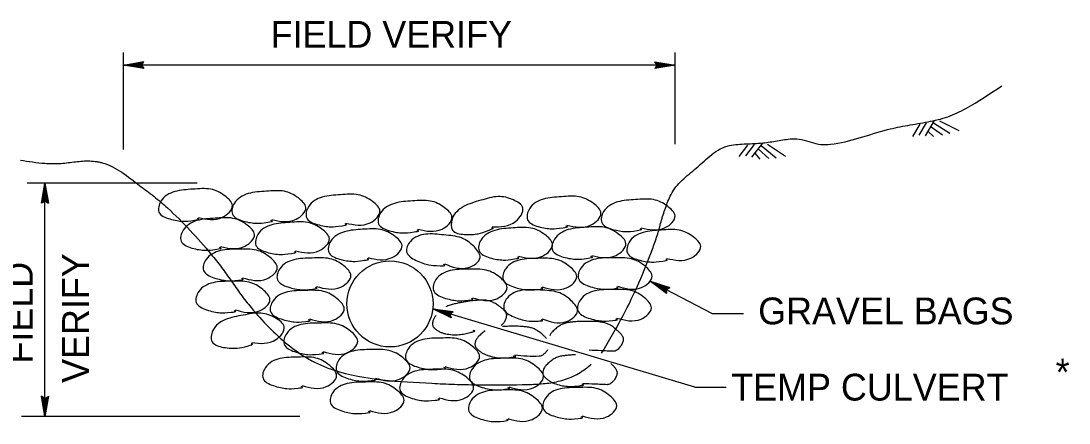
# Model space of a CAD drawing. Extents: x 0 to 2.83, y 0 to 1.83.
# Drawn here: x 1.1594 to 1.6149, y 0.5468 to 0.7218 of the extents above; entities that cross this region are included whole.
import ezdxf

# ---------------------------------------------------------------- set-up
doc = ezdxf.new("R2010")
doc.units = 0
for name, color, linetype in [('212 Leaders and Dim Lines', 7, 'Continuous'), ('214 Text and Titles', 7, 'Continuous'), ('224 Existing Steel', 7, 'Continuous'), ('237 Major Contours', 7, 'Continuous'), ('243 Existing Concrete', 7, 'Continuous'), ('245 Existing Concrete', 7, 'Continuous')]:
    doc.layers.add(name, color=color, linetype=linetype)

msp = doc.modelspace()

# ---------------------------------------------------------------- linework, layer by layer
at = {"layer": '212 Leaders and Dim Lines'}
for p, q in [((1.20404, 0.66586), (1.20404, 0.70805)), ((1.4437, 0.66817), (1.4437, 0.70805)), ((1.20404, 0.70262), (1.21284, 0.70409)), ((1.20404, 0.70262), (1.21284, 0.70409)), ((1.20404, 0.70262), (1.21261, 0.70372)), ((1.20404, 0.70262), (1.21261, 0.70372)), ((1.21239, 0.70335), (1.20404, 0.70262)), ((1.21239, 0.70335), (1.20404, 0.70262)), ((1.21216, 0.70298), (1.20404, 0.70262)), ((1.21216, 0.70298), (1.20404, 0.70262)), ((1.4437, 0.70262), (1.20404, 0.70262)), ((1.21194, 0.70262), (1.20404, 0.70262)), ((1.21284, 0.70115), (1.20404, 0.70262)), ((1.20404, 0.70262), (1.21239, 0.70188)), ((1.21261, 0.70152), (1.20404, 0.70262)), ((1.20404, 0.70262), (1.21216, 0.70225)), ((1.21194, 0.70262), (1.20404, 0.70262)), ((1.21284, 0.70115), (1.20404, 0.70262)), ((1.20404, 0.70262), (1.21239, 0.70188)), ((1.21261, 0.70152), (1.20404, 0.70262)), ((1.20404, 0.70262), (1.21216, 0.70225)), ((1.21194, 0.70262), (1.21239, 0.70335)), ((1.21194, 0.70262), (1.21239, 0.70335)), ((1.21239, 0.70188), (1.21194, 0.70262)), ((1.21239, 0.70188), (1.21194, 0.70262)), ((1.21239, 0.70335), (1.21284, 0.70409)), ((1.21239, 0.70335), (1.21284, 0.70409)), ((1.21239, 0.70188), (1.21284, 0.70115)), ((1.21239, 0.70188), (1.21284, 0.70115)), ((1.43535, 0.70335), (1.4349, 0.70408)), ((1.4349, 0.70408), (1.4437, 0.70262)), ((1.4437, 0.70262), (1.4349, 0.70115)), ((1.43535, 0.70188), (1.4349, 0.70115)), ((1.43512, 0.70372), (1.4437, 0.70262)), ((1.4437, 0.70262), (1.43512, 0.70151)), ((1.4437, 0.70262), (1.43535, 0.70335)), ((1.43535, 0.70335), (1.4358, 0.70262)), ((1.43535, 0.70188), (1.4437, 0.70262)), ((1.4358, 0.70262), (1.43535, 0.70188)), ((1.4437, 0.70262), (1.43558, 0.70298)), ((1.43558, 0.70225), (1.4437, 0.70262)), ((1.4358, 0.70262), (1.4437, 0.70262)), ((1.23602, 0.65128), (1.16219, 0.65128)), ((1.16842, 0.64249), (1.16989, 0.65128)), ((1.16842, 0.64249), (1.16989, 0.65128)), ((1.16878, 0.64271), (1.16989, 0.65128)), ((1.16878, 0.64271), (1.16989, 0.65128)), ((1.16989, 0.65128), (1.16915, 0.64294)), ((1.16989, 0.65128), (1.16915, 0.64294)), ((1.16989, 0.65128), (1.16952, 0.64317)), ((1.16989, 0.65128), (1.16952, 0.64317)), ((1.16989, 0.54969), (1.16989, 0.65128)), ((1.16989, 0.64339), (1.16989, 0.65128)), ((1.16989, 0.65128), (1.17136, 0.64249)), ((1.17062, 0.64294), (1.16989, 0.65128)), ((1.17025, 0.64317), (1.16989, 0.65128)), ((1.16989, 0.65128), (1.17099, 0.64271)), ((1.16989, 0.64339), (1.16989, 0.65128)), ((1.16989, 0.65128), (1.17136, 0.64249)), ((1.17062, 0.64294), (1.16989, 0.65128)), ((1.17025, 0.64317), (1.16989, 0.65128)), ((1.16989, 0.65128), (1.17099, 0.64271)), ((1.16915, 0.64294), (1.16842, 0.64249)), ((1.16915, 0.64294), (1.16842, 0.64249)), ((1.16915, 0.64294), (1.16989, 0.64339)), ((1.16915, 0.64294), (1.16989, 0.64339)), ((1.16989, 0.64339), (1.17062, 0.64294)), ((1.16989, 0.64339), (1.17062, 0.64294)), ((1.17062, 0.64294), (1.17136, 0.64249)), ((1.17062, 0.64294), (1.17136, 0.64249)), ((1.43296, 0.60857), (1.45985, 0.59448)), ((1.43995, 0.60491), (1.43296, 0.60857)), ((1.44007, 0.60319), (1.43296, 0.60857)), ((1.43296, 0.60857), (1.44143, 0.60579)), ((1.44069, 0.60535), (1.43296, 0.60857)), ((1.43296, 0.60857), (1.44001, 0.60405)), ((1.44004, 0.60362), (1.43296, 0.60857)), ((1.43296, 0.60857), (1.43998, 0.60448)), ((1.44032, 0.60513), (1.43296, 0.60857)), ((1.43296, 0.60857), (1.44106, 0.60557)), ((1.43995, 0.60491), (1.44069, 0.60535)), ((1.44001, 0.60405), (1.43995, 0.60491)), ((1.44001, 0.60405), (1.44007, 0.60319)), ((1.44069, 0.60535), (1.44143, 0.60579)), ((1.45236, 0.56243), (1.33841, 0.59655)), ((1.34597, 0.59428), (1.33841, 0.59655)), ((1.34641, 0.59262), (1.33841, 0.59655)), ((1.33841, 0.59655), (1.34726, 0.59543)), ((1.34661, 0.59486), (1.33841, 0.59655)), ((1.33841, 0.59655), (1.34619, 0.59345)), ((1.3463, 0.59304), (1.33841, 0.59655)), ((1.33841, 0.59655), (1.34608, 0.59387)), ((1.34629, 0.59457), (1.33841, 0.59655)), ((1.33841, 0.59655), (1.34693, 0.59515)), ((1.34597, 0.59428), (1.33841, 0.59655)), ((1.34641, 0.59262), (1.33841, 0.59655)), ((1.33841, 0.59655), (1.34726, 0.59543)), ((1.34661, 0.59486), (1.33841, 0.59655)), ((1.33841, 0.59655), (1.34619, 0.59345)), ((1.3463, 0.59304), (1.33841, 0.59655)), ((1.33841, 0.59655), (1.34608, 0.59387)), ((1.34629, 0.59457), (1.33841, 0.59655)), ((1.33841, 0.59655), (1.34693, 0.59515)), ((1.34597, 0.59428), (1.34661, 0.59486)), ((1.34597, 0.59428), (1.34661, 0.59486)), ((1.34619, 0.59345), (1.34597, 0.59428)), ((1.34619, 0.59345), (1.34597, 0.59428)), ((1.34619, 0.59345), (1.34641, 0.59262)), ((1.34619, 0.59345), (1.34641, 0.59262)), ((1.34661, 0.59486), (1.34726, 0.59543)), ((1.34661, 0.59486), (1.34726, 0.59543)), ((1.45985, 0.59448), (1.4734, 0.59448)), ((1.45236, 0.56243), (1.46591, 0.56243)), ((1.16915, 0.55803), (1.16842, 0.55848)), ((1.16989, 0.54969), (1.16842, 0.55848)), ((1.16989, 0.54969), (1.16878, 0.55826)), ((1.16915, 0.55803), (1.16989, 0.54969)), ((1.16989, 0.55758), (1.16915, 0.55803)), ((1.16952, 0.55781), (1.16989, 0.54969)), ((1.17135, 0.55848), (1.16989, 0.54969)), ((1.17099, 0.55826), (1.16989, 0.54969)), ((1.16989, 0.54969), (1.17062, 0.55803)), ((1.17062, 0.55803), (1.16989, 0.55758)), ((1.16989, 0.54969), (1.17025, 0.55781)), ((1.16989, 0.55758), (1.16989, 0.54969)), ((1.17062, 0.55803), (1.17135, 0.55848)), ((1.28067, 0.54969), (1.1597, 0.54969))]:
    msp.add_line(p, q, dxfattribs=at)
at = {"layer": '224 Existing Steel'}
msp.add_circle((1.31981, 0.59869), 0.01872, dxfattribs=at)
at = {"layer": '237 Major Contours'}
for points in [[(1.23654, 0.63629), (1.24706, 0.6364), (1.25131, 0.64155), (1.24809, 0.64567), (1.24192, 0.64858), (1.23418, 0.64861), (1.22629, 0.64756), (1.22026, 0.64339), (1.21943, 0.63863), (1.2241, 0.63565), (1.22995, 0.63466), (1.23487, 0.63513), (1.23678, 0.63566), (1.23613, 0.63584)], [(1.26845, 0.63538), (1.27898, 0.63549), (1.28323, 0.64065), (1.28001, 0.64477), (1.27384, 0.64768), (1.2661, 0.64771), (1.2582, 0.64666), (1.25218, 0.64249), (1.25135, 0.63773), (1.25602, 0.63475), (1.26187, 0.63376), (1.26679, 0.63423), (1.2687, 0.63475), (1.26805, 0.63493)], [(1.30067, 0.63388), (1.31119, 0.63399), (1.31545, 0.63914), (1.31223, 0.64326), (1.30606, 0.64617), (1.29832, 0.6462), (1.29042, 0.64515), (1.2844, 0.64098), (1.28357, 0.63622), (1.28824, 0.63324), (1.29409, 0.63225), (1.29901, 0.63272), (1.30092, 0.63325), (1.30027, 0.63343)], [(1.33199, 0.63116), (1.34251, 0.63127), (1.34676, 0.63643), (1.34354, 0.64055), (1.33737, 0.64346), (1.32964, 0.64349), (1.32174, 0.64244), (1.31572, 0.63827), (1.31489, 0.63351), (1.31955, 0.63053), (1.32541, 0.62954), (1.33033, 0.63001), (1.33223, 0.63053), (1.33158, 0.63071)], [(1.36424, 0.63224), (1.37448, 0.63463), (1.37752, 0.64058), (1.37348, 0.64391), (1.36683, 0.6454), (1.35926, 0.64376), (1.35178, 0.64102), (1.34681, 0.63564), (1.34703, 0.63081), (1.35224, 0.62891), (1.35817, 0.62922), (1.36287, 0.63075), (1.36461, 0.63167), (1.36394, 0.63171)], [(1.39672, 0.63297), (1.40725, 0.63308), (1.4115, 0.63824), (1.40828, 0.64236), (1.40211, 0.64527), (1.39437, 0.6453), (1.38648, 0.64425), (1.38045, 0.64008), (1.37962, 0.63532), (1.38429, 0.63234), (1.39014, 0.63135), (1.39506, 0.63182), (1.39697, 0.63234), (1.39632, 0.63252)], [(1.42894, 0.63177), (1.43947, 0.63188), (1.44372, 0.63703), (1.4405, 0.64115), (1.43433, 0.64406), (1.42659, 0.64409), (1.41869, 0.64304), (1.41267, 0.63887), (1.41184, 0.63411), (1.41651, 0.63113), (1.42236, 0.63014), (1.42728, 0.63061), (1.42919, 0.63114), (1.42854, 0.63132)], [(1.24617, 0.62363), (1.25669, 0.62374), (1.26095, 0.6289), (1.25772, 0.63302), (1.25156, 0.63592), (1.24382, 0.63596), (1.23592, 0.63491), (1.2299, 0.63073), (1.22907, 0.62597), (1.23374, 0.62299), (1.23959, 0.62201), (1.24451, 0.62247), (1.24642, 0.623), (1.24576, 0.62318)], [(1.27869, 0.62182), (1.28921, 0.62193), (1.29347, 0.62709), (1.29024, 0.63121), (1.28408, 0.63412), (1.27634, 0.63415), (1.26844, 0.6331), (1.26242, 0.62893), (1.26159, 0.62417), (1.26626, 0.62119), (1.27211, 0.6202), (1.27703, 0.62067), (1.27894, 0.62119), (1.27828, 0.62137)], [(1.31031, 0.61881), (1.32083, 0.61892), (1.32508, 0.62408), (1.32186, 0.6282), (1.31569, 0.6311), (1.30795, 0.63114), (1.30006, 0.63009), (1.29404, 0.62591), (1.29321, 0.62115), (1.29787, 0.61817), (1.30373, 0.61719), (1.30865, 0.61765), (1.31055, 0.61818), (1.3099, 0.61836)], [(1.34352, 0.61617), (1.35391, 0.61451), (1.35897, 0.61888), (1.35649, 0.62348), (1.3509, 0.62738), (1.34327, 0.62871), (1.33531, 0.629), (1.32867, 0.6259), (1.32706, 0.62135), (1.33116, 0.61762), (1.33676, 0.61567), (1.34169, 0.6153), (1.34366, 0.6155), (1.34305, 0.61579)], [(1.37565, 0.61941), (1.38617, 0.61952), (1.39042, 0.62468), (1.3872, 0.6288), (1.38104, 0.63171), (1.3733, 0.63174), (1.3654, 0.63069), (1.35938, 0.62652), (1.35855, 0.62176), (1.36321, 0.61878), (1.36907, 0.61779), (1.37399, 0.61826), (1.37589, 0.61878), (1.37524, 0.61896)], [(1.40756, 0.61972), (1.41809, 0.61982), (1.42234, 0.62498), (1.41912, 0.6291), (1.41295, 0.63201), (1.40521, 0.63204), (1.39732, 0.63099), (1.39129, 0.62682), (1.39046, 0.62206), (1.39513, 0.61908), (1.40098, 0.61809), (1.4059, 0.61856), (1.40781, 0.61908), (1.40716, 0.61926)], [(1.44008, 0.61851), (1.45061, 0.61862), (1.45486, 0.62377), (1.45164, 0.6279), (1.44547, 0.6308), (1.43773, 0.63083), (1.42984, 0.62978), (1.42381, 0.62561), (1.42298, 0.62085), (1.42765, 0.61787), (1.4335, 0.61689), (1.43842, 0.61735), (1.44033, 0.61788), (1.43968, 0.61806)], [(1.25578, 0.61007), (1.2663, 0.60964), (1.27081, 0.61457), (1.2678, 0.61886), (1.26179, 0.62207), (1.25406, 0.6225), (1.24612, 0.62186), (1.23989, 0.618), (1.23882, 0.61329), (1.24333, 0.61007), (1.24912, 0.60879), (1.25406, 0.609), (1.25599, 0.60943), (1.25535, 0.60964)], [(1.28791, 0.60626), (1.29843, 0.606), (1.30287, 0.611), (1.29979, 0.61524), (1.29373, 0.61836), (1.286, 0.61866), (1.27807, 0.6179), (1.2719, 0.61394), (1.27091, 0.60921), (1.27546, 0.60607), (1.28128, 0.60487), (1.28621, 0.60517), (1.28814, 0.60562), (1.28749, 0.60583)], [(1.38599, 0.60608), (1.39651, 0.60565), (1.40102, 0.61058), (1.39802, 0.61486), (1.392, 0.61808), (1.38428, 0.61851), (1.37634, 0.61786), (1.37011, 0.614), (1.36904, 0.60929), (1.37354, 0.60608), (1.37934, 0.60479), (1.38428, 0.60501), (1.38621, 0.60543), (1.38557, 0.60565)], [(1.41868, 0.60634), (1.42919, 0.60584), (1.43374, 0.61073), (1.43076, 0.61504), (1.42478, 0.6183), (1.41705, 0.61878), (1.40911, 0.6182), (1.40285, 0.61439), (1.40174, 0.60968), (1.40623, 0.60643), (1.41201, 0.60511), (1.41695, 0.60528), (1.41889, 0.6057), (1.41825, 0.60592)], [(1.35567, 0.60137), (1.36619, 0.60094), (1.3707, 0.60587), (1.36769, 0.61016), (1.36168, 0.61337), (1.35395, 0.6138), (1.34601, 0.61316), (1.33978, 0.6093), (1.33871, 0.60459), (1.34322, 0.60137), (1.34902, 0.60009), (1.35395, 0.6003), (1.35588, 0.60073), (1.35524, 0.60094)], [(1.25259, 0.59614), (1.26311, 0.59571), (1.26762, 0.60064), (1.26461, 0.60492), (1.2586, 0.60814), (1.25087, 0.60856), (1.24293, 0.60792), (1.23671, 0.60406), (1.23563, 0.59935), (1.24014, 0.59614), (1.24594, 0.59485), (1.25087, 0.59506), (1.2528, 0.59549), (1.25216, 0.59571)], [(1.28491, 0.59213), (1.29542, 0.5917), (1.29993, 0.59663), (1.29693, 0.60091), (1.29092, 0.60413), (1.28319, 0.60456), (1.27525, 0.60391), (1.26902, 0.60005), (1.26795, 0.59534), (1.27246, 0.59213), (1.27825, 0.59084), (1.28319, 0.59106), (1.28512, 0.59148), (1.28448, 0.5917)], [(1.38601, 0.59218), (1.39647, 0.591), (1.40132, 0.59559), (1.39863, 0.60008), (1.39286, 0.60372), (1.38519, 0.6047), (1.37722, 0.60462), (1.37073, 0.60121), (1.36933, 0.59659), (1.3736, 0.59306), (1.37928, 0.59137), (1.38422, 0.59123), (1.38618, 0.59152), (1.38556, 0.59178)], [(1.41845, 0.59255), (1.42897, 0.59212), (1.43348, 0.59705), (1.43047, 0.60133), (1.42446, 0.60455), (1.41673, 0.60498), (1.40879, 0.60433), (1.40256, 0.60048), (1.40149, 0.59576), (1.406, 0.59255), (1.4118, 0.59126), (1.41673, 0.59148), (1.41866, 0.59191), (1.41802, 0.59212)], [(1.36819, 0.58935), (1.36875, 0.58985), (1.36926, 0.59043), (1.37006, 0.59176), (1.37049, 0.59312), (1.37054, 0.59373), (1.37052, 0.59402), (1.37049, 0.59415), (1.37046, 0.59427), (1.36995, 0.59527), (1.36911, 0.59624), (1.36804, 0.59718), (1.36745, 0.59763), (1.36685, 0.59806), (1.36606, 0.59858), (1.36527, 0.59903), (1.36369, 0.59974), (1.36208, 0.60018), (1.36126, 0.60029), (1.36043, 0.60034), (1.3585, 0.6003), (1.35657, 0.60015), (1.35368, 0.59977), (1.35272, 0.59961), (1.35076, 0.59927), (1.34882, 0.59888), (1.34689, 0.5984), (1.34593, 0.59811), (1.34497, 0.59779), (1.34407, 0.5974)], [(1.2598, 0.58185), (1.27024, 0.58315), (1.27387, 0.58876), (1.27021, 0.59249), (1.26375, 0.59467), (1.25606, 0.59382), (1.24833, 0.59188), (1.24282, 0.58705), (1.24254, 0.58222), (1.24752, 0.57979), (1.25344, 0.57948), (1.25828, 0.58051), (1.26011, 0.58125), (1.25944, 0.58135)], [(1.33986, 0.59363), (1.33938, 0.59304), (1.33902, 0.59252), (1.33872, 0.59191), (1.3385, 0.59126), (1.33842, 0.59093), (1.33836, 0.5906), (1.33832, 0.58995), (1.33842, 0.5893), (1.33865, 0.58872), (1.33882, 0.58846), (1.33903, 0.58823), (1.34013, 0.58731), (1.34133, 0.5866), (1.34262, 0.58607), (1.34396, 0.58572), (1.34693, 0.58529), (1.34842, 0.58523), (1.34989, 0.58531), (1.35232, 0.58568), (1.35474, 0.58626), (1.35539, 0.58644), (1.35614, 0.58665), (1.3564, 0.58673), (1.35653, 0.58678), (1.35666, 0.58684), (1.35672, 0.58692), (1.35668, 0.58695), (1.35658, 0.58697), (1.35592, 0.58709)], [(1.29081, 0.57793), (1.30133, 0.5775), (1.30584, 0.58243), (1.30283, 0.58672), (1.29682, 0.58993), (1.28909, 0.59036), (1.28115, 0.58972), (1.27493, 0.58586), (1.27385, 0.58115), (1.27836, 0.57793), (1.28416, 0.57665), (1.28909, 0.57686), (1.29102, 0.57729), (1.29038, 0.5775)], [(1.38788, 0.58361), (1.38748, 0.58405), (1.38705, 0.58448), (1.38661, 0.5849), (1.38615, 0.58531), (1.38543, 0.58592), (1.38471, 0.58648), (1.38327, 0.58742), (1.38177, 0.5881), (1.38097, 0.58834), (1.38014, 0.58852), (1.37821, 0.58878), (1.37628, 0.58891), (1.37338, 0.58896), (1.37242, 0.58895), (1.37043, 0.58891), (1.36877, 0.58882)], [(1.40632, 0.57866), (1.41158, 0.57844), (1.4142, 0.57833), (1.41552, 0.57828), (1.41683, 0.57823), (1.41725, 0.57825), (1.41766, 0.57834), (1.41847, 0.57871), (1.4199, 0.58), (1.42019, 0.58039), (1.42046, 0.58079), (1.42092, 0.58163), (1.42122, 0.58244), (1.42131, 0.58281), (1.42133, 0.58299), (1.42134, 0.58316), (1.42129, 0.5837), (1.42121, 0.58396), (1.42111, 0.58423), (1.4208, 0.5848), (1.42042, 0.58532), (1.41945, 0.58641), (1.4189, 0.58693), (1.41834, 0.58744), (1.41761, 0.58806), (1.4169, 0.58862), (1.41545, 0.58955), (1.41395, 0.59023), (1.41316, 0.59048), (1.41233, 0.59066), (1.4104, 0.59092), (1.40846, 0.59105), (1.40557, 0.59109), (1.4046, 0.59109), (1.40261, 0.59104), (1.40063, 0.59094), (1.39864, 0.59075), (1.39765, 0.59061), (1.39666, 0.59044), (1.39577, 0.59022), (1.39492, 0.58991), (1.39334, 0.58904), (1.39186, 0.58791), (1.39114, 0.58727), (1.39043, 0.58658), (1.38999, 0.58608), (1.3896, 0.5855), (1.38928, 0.58483)], [(1.34372, 0.5714), (1.35424, 0.57097), (1.35875, 0.5759), (1.35574, 0.58018), (1.34973, 0.5834), (1.342, 0.58383), (1.33406, 0.58318), (1.32784, 0.57933), (1.32676, 0.57461), (1.33127, 0.5714), (1.33707, 0.57011), (1.342, 0.57033), (1.34394, 0.57076), (1.34329, 0.57097)], [(1.36124, 0.58697), (1.36116, 0.58691), (1.35967, 0.58578), (1.35896, 0.58513), (1.35825, 0.58445), (1.3578, 0.58394), (1.35742, 0.58336), (1.35711, 0.58274), (1.35699, 0.58242), (1.35688, 0.58209), (1.35676, 0.58145), (1.35674, 0.58113), (1.35676, 0.58081), (1.35689, 0.58024), (1.35701, 0.57998), (1.35718, 0.57974), (1.3581, 0.57874), (1.35917, 0.57786), (1.36038, 0.57711), (1.36102, 0.57679), (1.36168, 0.57652), (1.36311, 0.57603), (1.36383, 0.57582), (1.36456, 0.57564), (1.36602, 0.57537), (1.36748, 0.57524), (1.36871, 0.5752), (1.36995, 0.57521), (1.37118, 0.57529), (1.37242, 0.57545), (1.37271, 0.57549), (1.37308, 0.57554), (1.37386, 0.57563), (1.37413, 0.57565), (1.37427, 0.57568), (1.3744, 0.57574), (1.37447, 0.57581), (1.37444, 0.57584), (1.37435, 0.57588), (1.37371, 0.57609)], [(1.31351, 0.5664), (1.32402, 0.56597), (1.32853, 0.5709), (1.32553, 0.57518), (1.31952, 0.5784), (1.31179, 0.57882), (1.30385, 0.57818), (1.29762, 0.57432), (1.29655, 0.56961), (1.30106, 0.5664), (1.30685, 0.56511), (1.31179, 0.56532), (1.31372, 0.56575), (1.31308, 0.56597)], [(1.37413, 0.57652), (1.38465, 0.57609), (1.38572, 0.57629), (1.38674, 0.5769), (1.38764, 0.57778), (1.38804, 0.57829), (1.38838, 0.57882)], [(1.28159, 0.56312), (1.29211, 0.56269), (1.29662, 0.56762), (1.29361, 0.5719), (1.2876, 0.57512), (1.27988, 0.57555), (1.27194, 0.5749), (1.26571, 0.57104), (1.26464, 0.56633), (1.26914, 0.56312), (1.27494, 0.56183), (1.27988, 0.56205), (1.28181, 0.56248), (1.28117, 0.56269)], [(1.37153, 0.5626), (1.38204, 0.56217), (1.38655, 0.5671), (1.38355, 0.57138), (1.37754, 0.5746), (1.36981, 0.57503), (1.36187, 0.57438), (1.35564, 0.57053), (1.35457, 0.56581), (1.35908, 0.5626), (1.36487, 0.56131), (1.36981, 0.56153), (1.37174, 0.56196), (1.3711, 0.56217)], [(1.40049, 0.57652), (1.39886, 0.57646), (1.39723, 0.57634), (1.3956, 0.57616), (1.39478, 0.57605), (1.39397, 0.57591), (1.39308, 0.57569), (1.39223, 0.57537), (1.39065, 0.57451), (1.38916, 0.57337), (1.38845, 0.57273), (1.38774, 0.57205), (1.38729, 0.57154), (1.38691, 0.57096), (1.38637, 0.56969), (1.38625, 0.56841), (1.38638, 0.56784), (1.3865, 0.56758), (1.38667, 0.56734), (1.38759, 0.56634), (1.38866, 0.56545), (1.38987, 0.56471), (1.39051, 0.56439), (1.39117, 0.56412), (1.39405, 0.56324), (1.39697, 0.56283), (1.3982, 0.5628), (1.39944, 0.56281), (1.40067, 0.56289), (1.40191, 0.56305), (1.4022, 0.56309), (1.40257, 0.56313), (1.40335, 0.56323), (1.40389, 0.56334), (1.40396, 0.5634), (1.40392, 0.56344), (1.40384, 0.56348), (1.4032, 0.56369)], [(1.34116, 0.55783), (1.35168, 0.5574), (1.35619, 0.56233), (1.35318, 0.56661), (1.34717, 0.56983), (1.33944, 0.57025), (1.3315, 0.56961), (1.32528, 0.56575), (1.3242, 0.56104), (1.32871, 0.55783), (1.33451, 0.55654), (1.33944, 0.55675), (1.34137, 0.55718), (1.34073, 0.5574)], [(1.40362, 0.56412), (1.40888, 0.5639), (1.41151, 0.56379), (1.41282, 0.56374), (1.41414, 0.56369), (1.41456, 0.56371), (1.41497, 0.56381), (1.41577, 0.56418), (1.4172, 0.56546), (1.41823, 0.56709), (1.41853, 0.5679), (1.41861, 0.56827), (1.41864, 0.56845), (1.41864, 0.56854), (1.41865, 0.56862), (1.41844, 0.56963), (1.41782, 0.57067), (1.41692, 0.5717), (1.41641, 0.57221), (1.41588, 0.5727)], [(1.31093, 0.55228), (1.32145, 0.55185), (1.32596, 0.55678), (1.32295, 0.56106), (1.31694, 0.56428), (1.30921, 0.56471), (1.30127, 0.56406), (1.29504, 0.5602), (1.29397, 0.55549), (1.29848, 0.55228), (1.30428, 0.55099), (1.30921, 0.55121), (1.31114, 0.55164), (1.3105, 0.55185)], [(1.37104, 0.54881), (1.38156, 0.54838), (1.38607, 0.55331), (1.38306, 0.5576), (1.37705, 0.56081), (1.36932, 0.56124), (1.36138, 0.5606), (1.35516, 0.55674), (1.35408, 0.55203), (1.35859, 0.54881), (1.36439, 0.54753), (1.36932, 0.54774), (1.37125, 0.54817), (1.37061, 0.54838)], [(1.40338, 0.54992), (1.4139, 0.54949), (1.41841, 0.55442), (1.4154, 0.5587), (1.40939, 0.56192), (1.40166, 0.56235), (1.39372, 0.5617), (1.38749, 0.55784), (1.38642, 0.55313), (1.39093, 0.54992), (1.39673, 0.54863), (1.40166, 0.54885), (1.40359, 0.54927), (1.40295, 0.54949)]]:
    msp.add_spline(points, degree=3, dxfattribs=at)
at = {"layer": '243 Existing Concrete'}
msp.add_line((1.57652, 0.55385), (1.57652, 0.55385), dxfattribs=at)
at = {"layer": '245 Existing Concrete'}
for p, q in [((1.55009, 0.67684), (1.54695, 0.67147)), ((1.55283, 0.67752), (1.54968, 0.67215)), ((1.55636, 0.67844), (1.55237, 0.67186)), ((1.55502, 0.67568), (1.55993, 0.67219)), ((1.55601, 0.67749), (1.56313, 0.67293)), ((1.55863, 0.67841), (1.56707, 0.67415)), ((1.55366, 0.67377), (1.55604, 0.67148)), ((1.47523, 0.66772), (1.47147, 0.66277)), ((1.47803, 0.66807), (1.47426, 0.66312)), ((1.48165, 0.66857), (1.47689, 0.66251)), ((1.47999, 0.66599), (1.48445, 0.66193)), ((1.48118, 0.66766), (1.48771, 0.66229)), ((1.48389, 0.66826), (1.49176, 0.66303)), ((1.47841, 0.66425), (1.4805, 0.66169))]:
    msp.add_line(p, q, dxfattribs=at)
for points in [[(1.4118, 0.57721), (1.42117, 0.59363), (1.43388, 0.62252), (1.43593, 0.62842), (1.43767, 0.63442), (1.43953, 0.64039), (1.44065, 0.64333), (1.44196, 0.64622), (1.44412, 0.64956), (1.4468, 0.65247), (1.44981, 0.65514), (1.45294, 0.65777), (1.4563, 0.6608), (1.4597, 0.66371), (1.46333, 0.66612), (1.46528, 0.667), (1.46737, 0.6676), (1.47097, 0.66811), (1.47459, 0.66833), (1.47821, 0.66847), (1.48181, 0.66875), (1.48816, 0.66964), (1.49451, 0.67049), (1.4987, 0.67018), (1.50289, 0.66906), (1.50708, 0.66807), (1.51126, 0.66817), (1.53609, 0.67453), (1.54042, 0.67554), (1.54482, 0.67637), (1.55366, 0.67793), (1.56224, 0.68011), (1.57016, 0.68378), (1.58575, 0.6936)], [(1.15919, 0.66128), (1.16989, 0.65987), (1.1761, 0.65978), (1.18236, 0.66046), (1.18862, 0.6609), (1.19172, 0.66071), (1.19327, 0.66046), (1.1948, 0.66008), (1.20331, 0.65594), (1.21097, 0.65026), (1.21718, 0.6455), (1.2231, 0.64044), (1.24216, 0.62021), (1.24665, 0.61459), (1.25081, 0.60873), (1.25498, 0.60284), (1.25948, 0.5971), (1.27557, 0.58092), (1.28487, 0.57452), (1.28993, 0.57197), (1.29257, 0.57089), (1.29528, 0.56994), (1.31656, 0.56566), (1.33802, 0.56416), (1.34783, 0.56373), (1.35765, 0.56349), (1.37729, 0.56358), (1.38392, 0.56381), (1.3905, 0.56451), (1.39696, 0.56619), (1.40327, 0.56936), (1.40727, 0.57242)]]:
    msp.add_spline(points, degree=3, dxfattribs=at)

# ---------------------------------------------------------------- texts
at = {"layer": '214 Text and Titles'}
for s, height, p in [('FIELD VERIFY', 0.0116667, (1.26795, 0.71014)), ('GRAVEL BAGS', 0.0116667, (1.47984, 0.5898)), ('*', 0.01167, (1.60911, 0.5632)), ('TEMP CULVERT', 0.0116667, (1.46814, 0.55664))]:
    msp.add_text(s, height=height, dxfattribs=at).set_placement(p)
for s, p in [('VERIFY', (1.18901, 0.56435)), ('FIELD', (1.16457, 0.57276))]:
    msp.add_text(s, height=0.011667, rotation=90.0313, dxfattribs=at).set_placement(p)

doc.saveas('drawing.dxf')
